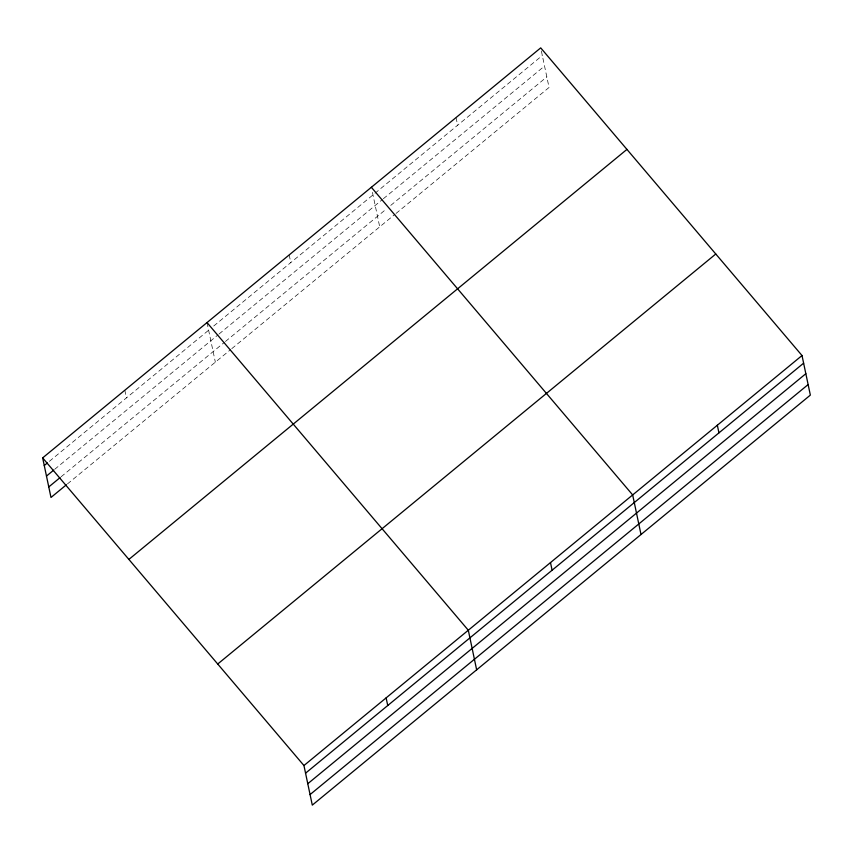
<?xml version="1.0" encoding="UTF-8"?>
<svg xmlns="http://www.w3.org/2000/svg" width="853" height="853" viewBox="0 0 853 853"><rect width="100%" height="100%" fill="white"/><g stroke="black" fill="none" stroke-linecap="round" stroke-linejoin="round"><path stroke-width="0.64" stroke-dasharray="4.26 3.2" d="M49.399 461.302L208.622 330.228M213.751 325.995L372.974 194.921M375.021 193.236L542.316 55.52M54.699 469.31L218.027 334.845M219.061 334.003L382.336 199.581M383.36 198.738L544.545 66.054M61.096 476.784L224.424 342.32M225.459 341.477L386.665 208.761M390.749 205.402L546.826 76.919M67.43 483.939L230.758 349.485M231.781 348.642L395.014 214.263M396.037 213.431L549.055 87.464L540.973 49.154M456.035 117.586L457.645 125.22M372.441 192.373L379.713 226.866M289.188 254.94L290.798 262.575M207.012 322.583L215.351 362.162M124.826 390.237L126.436 397.882"/><path stroke-width="1.28" d="M42.65 457.89L540.706 47.875L802.012 355.53L810.35 395.11L312.294 805.125L303.945 765.536L42.65 457.89L50.988 497.47L66.395 484.792M44.26 465.525L47.341 462.987M46.478 476.07L53.675 470.152M48.77 486.935L60.073 477.627M128.878 559.419L626.934 149.403M217.718 664.018L715.784 254.002M303.945 765.536L802.012 355.53M305.555 773.181L803.622 363.165M307.784 783.715L805.84 373.71M310.065 794.58L808.132 384.564M371.364 187.287L632.67 494.932L641.008 534.511M207.012 322.583L468.308 630.239L476.646 669.818M717.341 425.231L718.951 432.866M550.494 562.585L552.094 570.22M386.132 697.893L387.742 705.527"/></g></svg>
